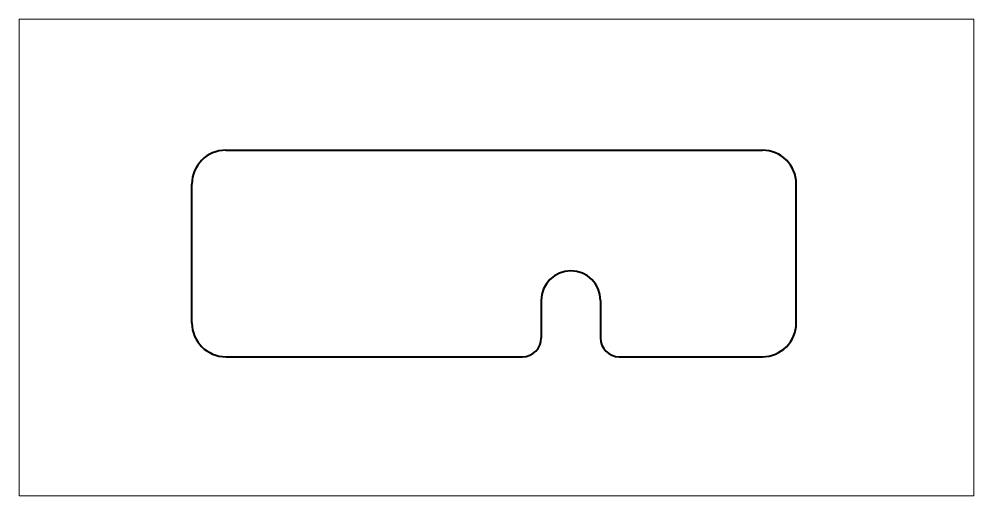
# Paper-space layout 'Sheet1' of a CAD drawing. Header units: millimetres. Extents: x 0 to 4, y 0 to 2.
# The model-space entities are those that its viewports show. They can reach past a viewport. Long polylines and large blocks are cut down to what shows.
import ezdxf

# ---------------------------------------------------------------- set-up
doc = ezdxf.new("R2010")
doc.units = ezdxf.units.MM
doc.header["$LTSCALE"] = 0.5
doc.layers.add('ModelSketch_Visible', color=7, linetype='Continuous', lineweight=40)

msp = doc.modelspace()

# ---------------------------------------------------------------- linework, layer by layer
at = {"layer": 'ModelSketch_Visible'}
for p, q in [((37.18, 36.83), (94.28, 36.83)), ((33.58, 18.43), (33.58, 33.23)), ((97.88, 18.43), (97.88, 33.23)), ((70.75, 20.83), (70.75, 16.83)), ((77.05, 20.83), (77.05, 16.83)), ((37.18, 14.83), (68.75, 14.83)), ((79.05, 14.83), (94.28, 14.83))]:
    msp.add_line(p, q, dxfattribs=at)
for centre, radius, start, end in [((37.18, 33.23), 3.6, 90, 180), ((94.28, 33.23), 3.6, 0, 90), ((73.9, 20.83), 3.15, 0, 180), ((37.18, 18.43), 3.6, 180, 270), ((94.28, 18.43), 3.6, 270, 0), ((68.75, 16.83), 2, 270, 0), ((79.05, 16.83), 2, 180, 270)]:
    msp.add_arc(centre, radius, start, end, dxfattribs=at)

psp = doc.layouts.new('Sheet1')

# ---------------------------------------------------------------- viewports
at = {"layer": '0', "view_target_point": (65.9846, 25.4)}
psp.add_viewport(center=(2, 1), size=(4, 2), view_center_point=(0, 0), view_height=50.8, dxfattribs=at)

doc.saveas('drawing.dxf')
